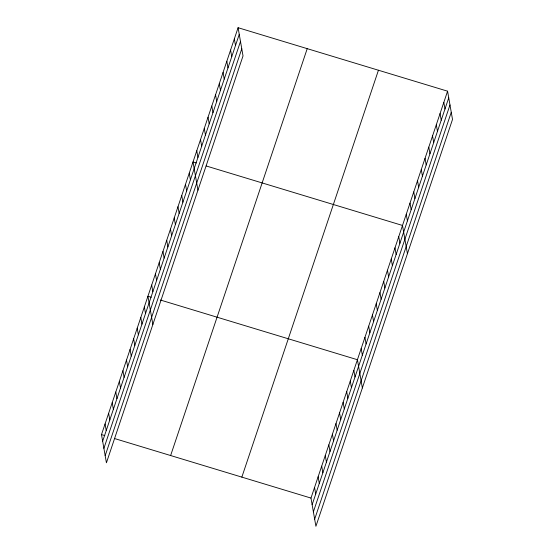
<?xml version="1.0" encoding="UTF-8"?>
<svg xmlns="http://www.w3.org/2000/svg" width="554" height="554" viewBox="0 0 554 554"><rect width="100%" height="100%" fill="white"/><g stroke="black" fill="none" stroke-linecap="round" stroke-linejoin="round"><path stroke-width="0.83" d="M238.088 27.7L243.019 55.926L106.423 462.812L101.493 434.585L238.088 27.7L447.577 91.188L452.507 119.415L315.912 526.3L310.981 498.074L447.577 91.188M102.656 441.219L239.252 34.334M103.896 448.345L240.491 41.46M105.177 455.686L241.773 48.8M170.625 455.533L307.221 48.648M241.849 477.119L378.444 70.233M312.137 504.708L448.733 97.823M313.384 511.834L449.98 104.948M314.665 519.174L451.261 112.289M196.31 162.966L193.014 161.969L197.944 190.202M206.185 165.965L402.502 225.457L407.425 253.69M151.228 297.242L147.939 296.245L152.862 324.471M160.279 299.984L357.427 359.733L362.351 387.959M101.493 434.585L104.789 435.582M114.664 438.574L310.981 498.074M443.823 102.379L444.98 109.006M440.063 113.563L441.226 120.197M436.31 124.754L437.466 131.388M432.549 135.945L433.713 142.579M428.796 147.135L429.952 153.77M425.043 158.319L426.199 164.953M421.282 169.51L422.439 176.144M417.529 180.701L418.685 187.335M413.769 191.892L414.925 198.526M410.015 203.083L411.172 209.717M406.255 214.266L407.419 220.901M398.748 236.648L399.905 243.282M394.988 247.839L396.145 254.473M391.235 259.03L392.391 265.657M387.475 270.214L388.631 276.848M383.721 281.404L384.878 288.038M379.961 292.595L381.117 299.229M376.208 303.786L377.364 310.42M372.447 314.97L373.611 321.604M368.694 326.161L369.85 332.795M364.941 337.351L366.097 343.986M361.18 348.542L362.337 355.176M353.854 370.37L355.01 377.004M350.28 381.014L351.437 387.648M346.707 391.657L347.864 398.291M343.134 402.294L344.29 408.928M339.56 412.938L340.717 419.572M335.987 423.581L337.151 430.216M332.414 434.218L333.577 440.852M328.847 444.862L330.004 451.496M325.274 455.506L326.431 462.14M321.701 466.149L322.857 472.777M318.128 476.786L319.284 483.42M314.554 487.43L315.711 494.064M234.335 38.891L235.492 45.525M230.582 50.082L231.738 56.709M226.821 61.265L227.978 67.9M223.068 72.456L224.225 79.09M219.308 83.647L220.464 90.281M215.554 94.838L216.711 101.472M211.794 106.022L212.958 112.656M208.041 117.213L209.197 123.847M204.281 128.403L205.444 135.037M200.527 139.594L201.684 146.228M196.774 150.785L197.93 157.419M189.26 173.16L190.417 179.794M185.5 184.35L186.656 190.985M181.747 195.541L182.903 202.175M177.986 206.732L179.15 213.359M174.233 217.916L175.389 224.55M170.48 229.107L171.636 235.741M166.719 240.298L167.876 246.932M162.966 251.488L164.123 258.122M159.206 262.672L160.362 269.306M155.452 273.863L156.609 280.497M151.692 285.054L152.849 291.688M144.365 306.888L145.522 313.516M140.792 317.525L141.949 324.159M137.219 328.169L138.375 334.803M133.646 338.813L134.802 345.447M130.072 349.449L131.236 356.084M126.506 360.093L127.662 366.727M122.933 370.737L124.089 377.371M119.359 381.374L120.516 388.008M115.786 392.017L116.942 398.651M112.213 402.661L113.369 409.295M108.639 413.298L109.796 419.932M105.066 423.942L106.223 430.576"/></g></svg>
